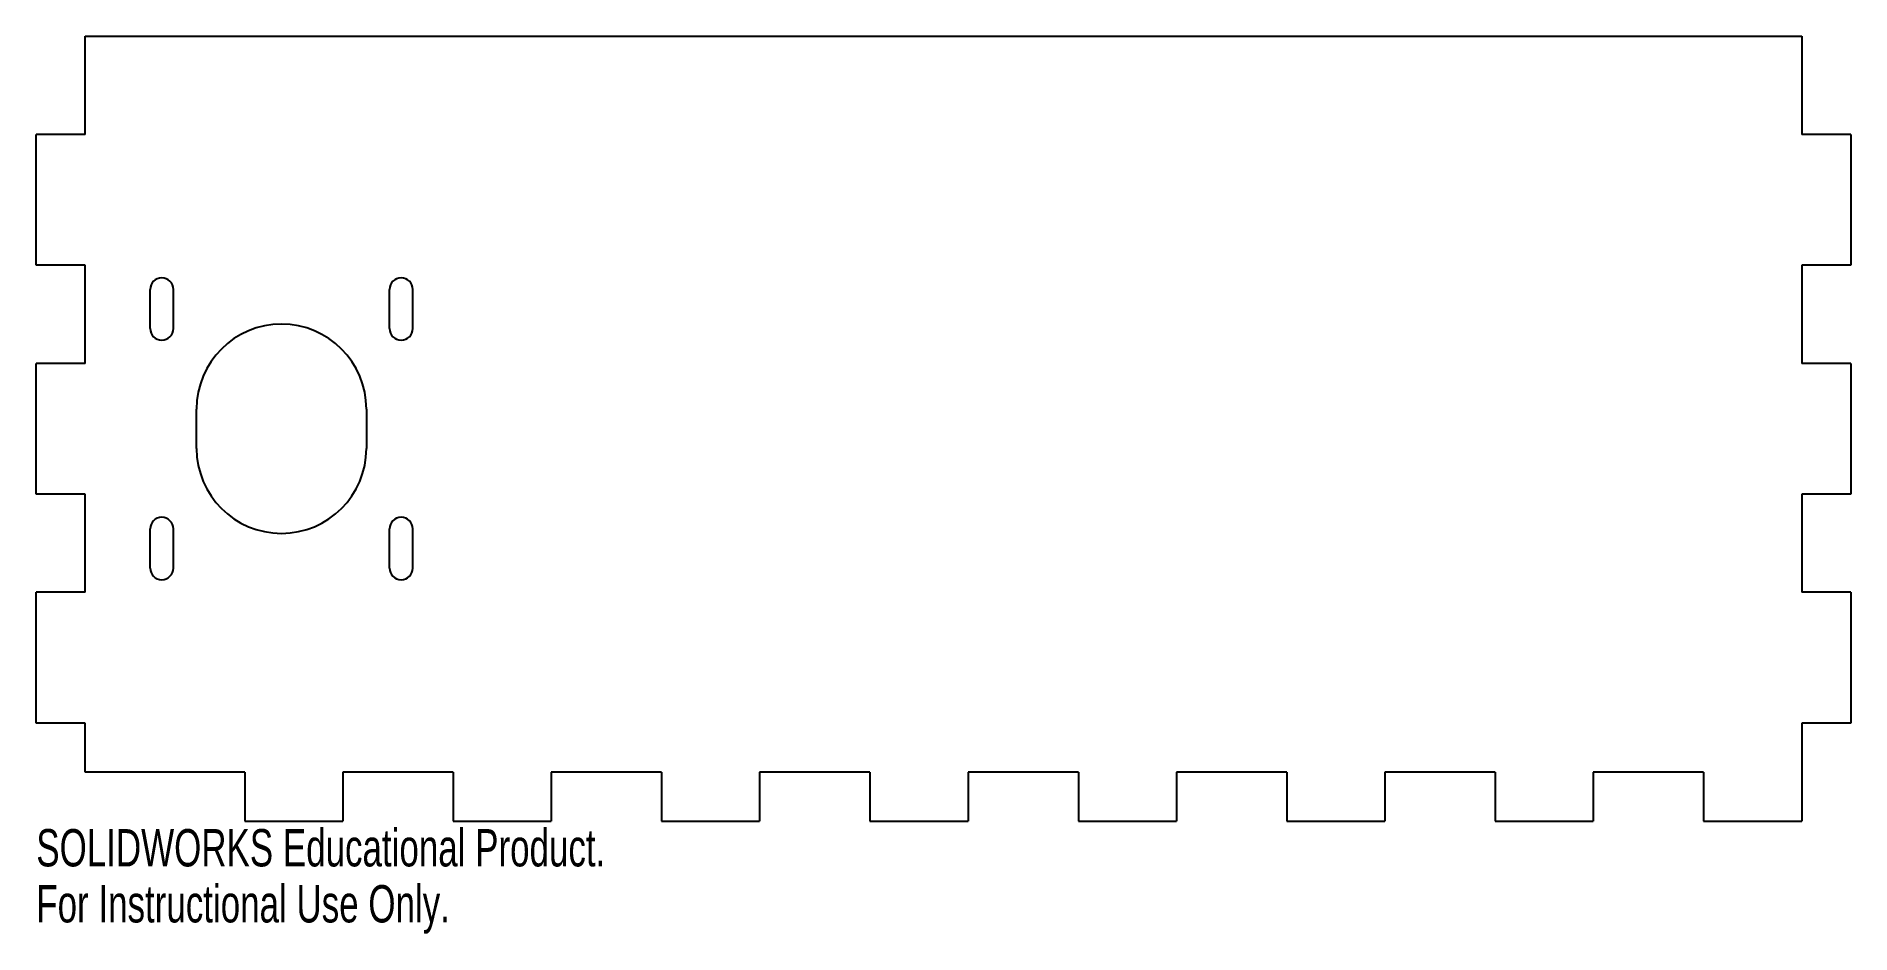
# Model space of a CAD drawing. Header units: inches. Extents: x -0.25 to 9, y -6.45 to -1.88.
import ezdxf

# ---------------------------------------------------------------- set-up
doc = ezdxf.new("R2010")
doc.units = ezdxf.units.IN
doc.header["$MEASUREMENT"] = 0
doc.styles.add('SLDTEXTSTYLE0', font='TXT', dxfattribs={"width": 0.7})

msp = doc.modelspace()

# ---------------------------------------------------------------- linework, layer by layer
at = {"color": 7, "linetype": 'Continuous', "lineweight": 25}
for p, q in [((0, -2.38), (0, -1.88)), ((0, -1.88), (8.75, -1.88)), ((8.75, -1.88), (8.75, -2.38)), ((-0.25, -3.0467), (-0.25, -2.38)), ((0, -2.38), (-0.25, -2.38)), ((9, -2.38), (8.75, -2.38)), ((9, -2.38), (9, -3.0467)), ((0, -3.0467), (-0.25, -3.0467)), ((0, -3.5467), (0, -3.0467)), ((9, -3.0467), (8.75, -3.0467)), ((8.75, -3.0467), (8.75, -3.5467)), ((0.3307, -3.3698), (0.3307, -3.1698)), ((0.4488, -3.3698), (0.4488, -3.1698)), ((1.5512, -3.3698), (1.5512, -3.1698)), ((1.6693, -3.3698), (1.6693, -3.1698)), ((-0.25, -4.2133), (-0.25, -3.5467)), ((0, -3.5467), (-0.25, -3.5467)), ((9, -3.5467), (8.75, -3.5467)), ((9, -3.5467), (9, -4.2133)), ((0.5669, -3.98), (0.5669, -3.78)), ((1.4331, -3.78), (1.4331, -3.98)), ((0, -4.2133), (-0.25, -4.2133)), ((0, -4.7133), (0, -4.2133)), ((9, -4.2133), (8.75, -4.2133)), ((8.75, -4.2133), (8.75, -4.7133)), ((0.3307, -4.5902), (0.3307, -4.3902)), ((0.4488, -4.5902), (0.4488, -4.3902)), ((1.5512, -4.5902), (1.5512, -4.3902)), ((1.6693, -4.5902), (1.6693, -4.3902)), ((-0.25, -5.38), (-0.25, -4.7133)), ((0, -4.7133), (-0.25, -4.7133)), ((9, -4.7133), (8.75, -4.7133)), ((9, -4.7133), (9, -5.38)), ((0, -5.38), (-0.25, -5.38)), ((0, -5.63), (0, -5.38)), ((9, -5.38), (8.75, -5.38)), ((8.75, -5.38), (8.75, -5.88)), ((0.8125, -5.63), (0, -5.63)), ((0.8125, -5.63), (0.8125, -5.88)), ((1.875, -5.63), (1.3125, -5.63)), ((1.3125, -5.63), (1.3125, -5.88)), ((1.875, -5.63), (1.875, -5.88)), ((2.9375, -5.63), (2.375, -5.63)), ((2.375, -5.63), (2.375, -5.88)), ((2.9375, -5.63), (2.9375, -5.88)), ((4, -5.63), (3.4375, -5.63)), ((3.4375, -5.63), (3.4375, -5.88)), ((4, -5.63), (4, -5.88)), ((5.0625, -5.63), (4.5, -5.63)), ((4.5, -5.63), (4.5, -5.88)), ((5.0625, -5.63), (5.0625, -5.88)), ((6.125, -5.63), (5.5625, -5.63)), ((5.5625, -5.63), (5.5625, -5.88)), ((6.125, -5.63), (6.125, -5.88)), ((7.1875, -5.63), (6.625, -5.63)), ((6.625, -5.63), (6.625, -5.88)), ((7.1875, -5.63), (7.1875, -5.88)), ((8.25, -5.63), (7.6875, -5.63)), ((7.6875, -5.63), (7.6875, -5.88)), ((8.25, -5.63), (8.25, -5.88)), ((0.8125, -5.88), (1.3125, -5.88)), ((1.875, -5.88), (2.375, -5.88)), ((2.9375, -5.88), (3.4375, -5.88)), ((4, -5.88), (4.5, -5.88)), ((5.0625, -5.88), (5.5625, -5.88)), ((6.125, -5.88), (6.625, -5.88)), ((7.1875, -5.88), (7.6875, -5.88)), ((8.25, -5.88), (8.75, -5.88))]:
    msp.add_line(p, q, dxfattribs=at)
for centre, radius, start, end in [((0.3898, -3.1698), 0.0591, 0, 180), ((1.6102, -3.1698), 0.0591, 0, 180), ((0.3898, -3.3698), 0.0591, 180, 0), ((1, -3.78), 0.4331, 0, 180), ((1.6102, -3.3698), 0.0591, 180, 0), ((1, -3.98), 0.4331, 180, 0), ((0.3898, -4.3902), 0.0591, 0, 180), ((1.6102, -4.3902), 0.0591, 0, 180), ((0.3898, -4.5902), 0.0591, 180, 0), ((1.6102, -4.5902), 0.0591, 180, 0)]:
    msp.add_arc(centre, radius, start, end, dxfattribs=at)

# ---------------------------------------------------------------- texts
at = {"color": 7, "linetype": 'Continuous', "char_height": 0.1903, "attachment_point": 1, "style": 'SLDTEXTSTYLE0'}
for s, insert in [('SOLIDWORKS Educational Product.', (-0.25, -5.9201)), ('For Instructional Use Only.', (-0.25, -6.2056))]:
    msp.add_mtext(s, dxfattribs=dict(at, insert=insert))

doc.saveas('drawing.dxf')
